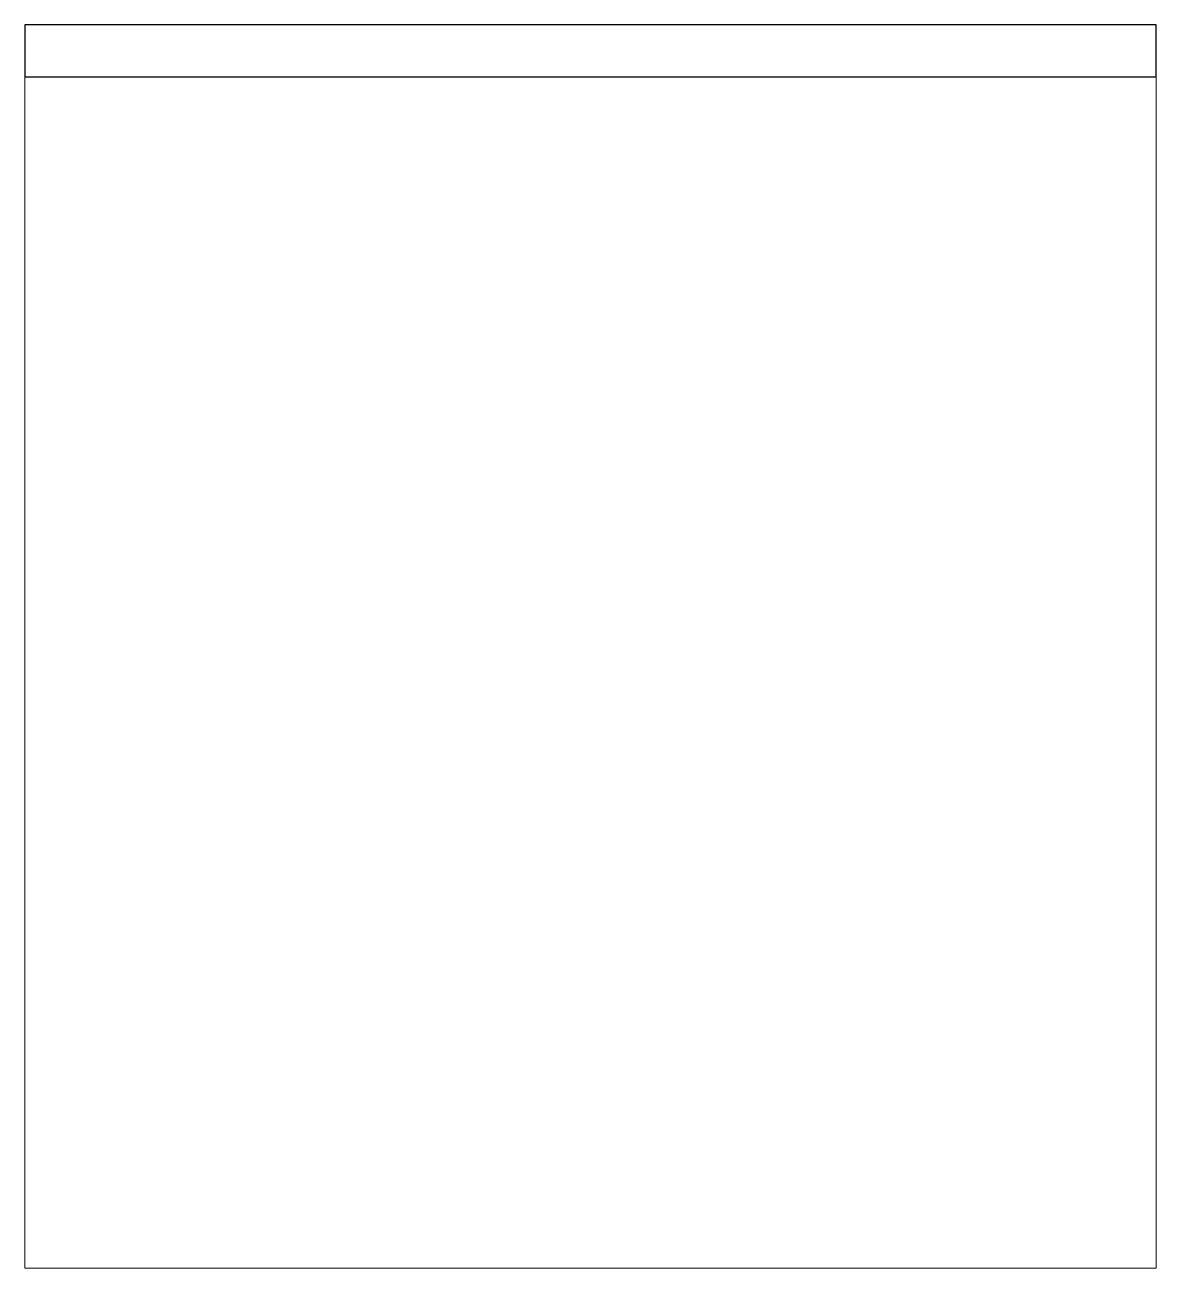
# Model space of a CAD drawing. Header units: centimetres. Extents: x 0 to 870, y 0 to 956.
import ezdxf

# ---------------------------------------------------------------- set-up
doc = ezdxf.new("R2010")
doc.units = ezdxf.units.CM
doc.layers.get('0').update_dxf_attribs({"linetype": 'CONTINUOUS', "lineweight": 25})
doc.layers.add('Ground', color=1, linetype='CONTINUOUS', lineweight=0)

msp = doc.modelspace()

# ---------------------------------------------------------------- linework, layer by layer
for p, q in [((870, 956), (0, 956)), ((0, 956), (0, 916)), ((870, 916), (870, 956)), ((0, 916), (870, 916))]:
    msp.add_line(p, q)
at = {"layer": 'Ground'}
for p, q in [((870, 956), (0, 956)), ((0, 956), (0, 0)), ((870, 0), (870, 956)), ((0, 0), (870, 0))]:
    msp.add_line(p, q, dxfattribs=at)

doc.saveas('drawing.dxf')
